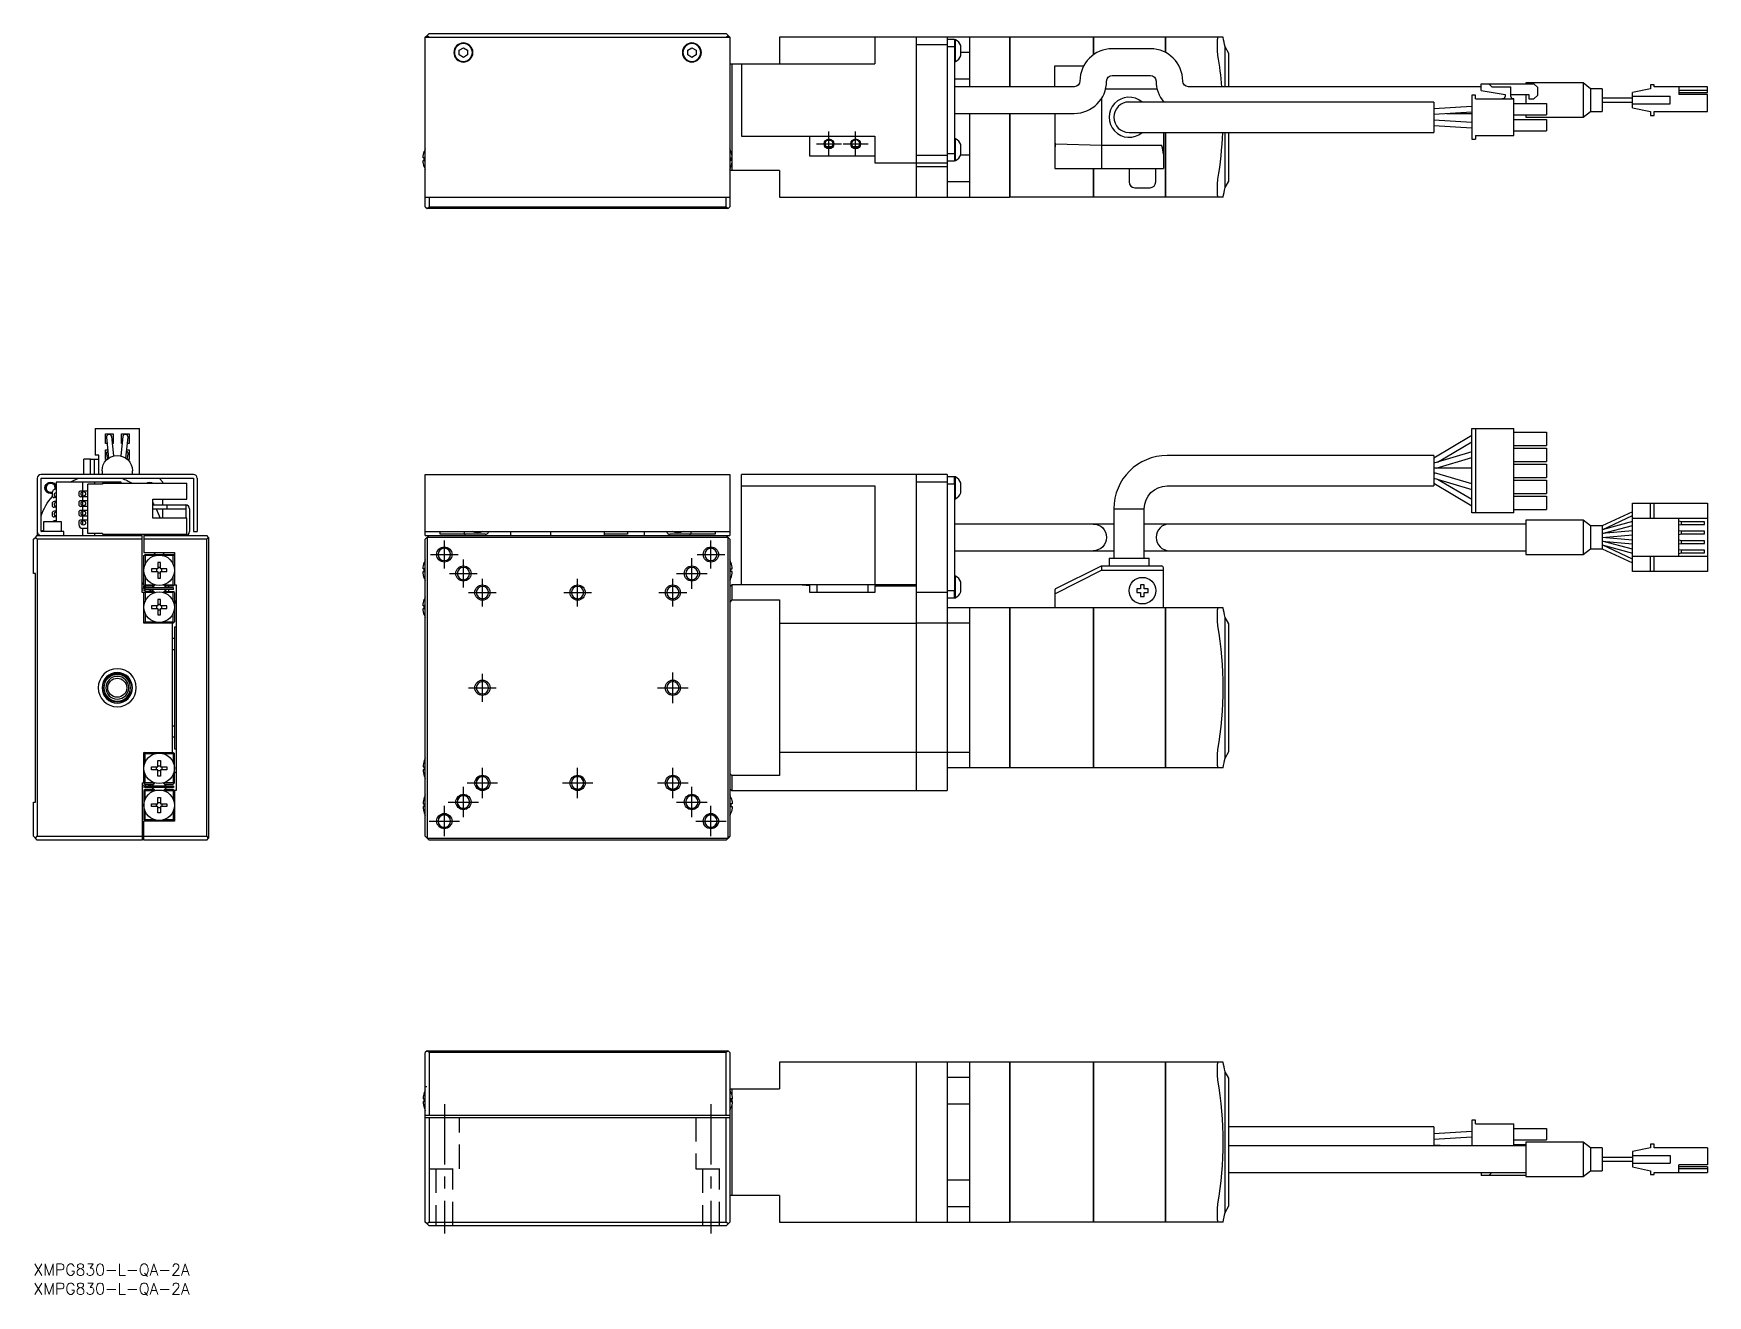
# Model space of a CAD drawing. Extents: x 0 to 924, y -8 to 323.
# Drawn here: x 0 to 439.6, y -8.3 to 323.1 of the extents above; entities that cross this region are included whole.
import ezdxf

# ---------------------------------------------------------------- set-up
doc = ezdxf.new("R2010")
doc.units = 0
doc.header["$LTSCALE"] = 0.5
doc.linetypes.add('CENTER', pattern=[50.8, 31.75, -6.35, 6.35, -6.35])
doc.linetypes.add('DASHED', pattern=[19.05, 12.7, -6.35])
for name, color, linetype in [('MSM_CENTER', 1, 'CENTER'), ('MSM_CONTINUOUS', 7, 'CONTINUOUS'), ('MSM_DASHED', 4, 'DASHED'), ('MSM_NARROW', 5, 'CONTINUOUS'), ('MSM_PART_NUMBER', 7, 'CONTINUOUS')]:
    doc.layers.add(name, color=color, linetype=linetype)
doc.styles.get("Standard").update_dxf_attribs({"font": 'txt.shx', "height": 3, "bigfont": 'bigfont.shx'})

msp = doc.modelspace()

# ---------------------------------------------------------------- linework, layer by layer
at = {"layer": 'MSM_CENTER'}
for p, q in [((208.89, 290.83), (208.89, 297.43)), ((215.89, 290.83), (215.89, 297.43)), ((205.59, 294.13), (212.19, 294.13)), ((212.59, 294.13), (219.19, 294.13)), ((107.89, 182.66), (107.89, 189.96)), ((177.89, 182.66), (177.89, 189.96)), ((104.24, 186.31), (111.54, 186.31)), ((112.89, 177.66), (112.89, 184.96)), ((172.89, 177.31), (172.89, 185.31)), ((174.24, 186.31), (181.54, 186.31)), ((109.24, 181.31), (116.54, 181.31)), ((168.89, 181.31), (176.89, 181.31)), ((114.24, 176.31), (121.54, 176.31)), ((117.89, 172.66), (117.89, 179.96)), ((139.24, 176.31), (146.54, 176.31)), ((142.89, 172.66), (142.89, 179.96)), ((164.24, 176.31), (171.54, 176.31)), ((167.89, 172.66), (167.89, 179.96)), ((117.89, 147.66), (117.89, 154.96)), ((167.89, 147.31), (167.89, 155.31)), ((114.24, 151.31), (121.54, 151.31)), ((163.89, 151.31), (171.89, 151.31)), ((117.89, 122.31), (117.89, 130.31)), ((142.89, 122.31), (142.89, 130.31)), ((167.89, 122.31), (167.89, 130.31)), ((112.89, 117.31), (112.89, 125.31)), ((113.89, 126.31), (121.89, 126.31)), ((138.89, 126.31), (146.89, 126.31)), ((163.89, 126.31), (171.89, 126.31)), ((172.89, 117.31), (172.89, 125.31)), ((107.89, 112.31), (107.89, 120.31)), ((108.89, 121.31), (116.89, 121.31)), ((168.89, 121.31), (176.89, 121.31)), ((177.89, 112.31), (177.89, 120.31)), ((103.89, 116.31), (111.89, 116.31)), ((173.89, 116.31), (181.89, 116.31)), ((107.89, 42), (107.89, 8)), ((177.89, 42), (177.89, 8))]:
    msp.add_line(p, q, dxfattribs=at)
at = {"layer": 'MSM_CONTINUOUS'}
for p, q in [((102.89, 322.13), (103.39, 322.63)), ((102.89, 322.13), (182.89, 322.13)), ((102.89, 277.63), (102.89, 322.13)), ((103.89, 323.13), (103.39, 322.63)), ((103.39, 322.63), (103.89, 322.13)), ((103.89, 323.13), (181.89, 323.13)), ((182.39, 322.63), (181.89, 323.13)), ((181.89, 322.13), (182.39, 322.63)), ((182.39, 322.63), (182.89, 322.13)), ((182.89, 322.13), (182.89, 277.63)), ((195.89, 322.13), (195.89, 315.13)), ((256.29, 322.13), (195.89, 322.13)), ((220.89, 322.13), (220.89, 315.13)), ((231.89, 280.13), (231.89, 322.13)), ((239.89, 322.13), (239.89, 280.13)), ((239.89, 321.63), (241.89, 321.63)), ((241.89, 321.63), (241.89, 289.63)), ((242.14, 321.48), (241.89, 321.48)), ((242.14, 315.78), (242.14, 321.48)), ((245.89, 309.13), (245.89, 322.13)), ((256.29, 322.13), (256.29, 309.13)), ((256.34, 322.08), (256.29, 322.08)), ((256.34, 322.13), (256.34, 309.13)), ((278.29, 322.13), (256.34, 322.13)), ((278.29, 322.13), (278.29, 317.5)), ((278.34, 322.08), (278.29, 322.08)), ((278.34, 322.13), (278.34, 317.54)), ((297.19, 322.13), (278.34, 322.13)), ((297.19, 322.13), (297.19, 318.18)), ((297.24, 322.08), (297.19, 322.08)), ((297.24, 322.13), (297.24, 318.15)), ((312.38, 322.13), (297.24, 322.13)), ((310.9, 318.68), (310.9, 321.65)), ((111.79, 318.76), (112.89, 319.4)), ((111.79, 317.49), (111.79, 318.76)), ((112.89, 316.86), (111.79, 317.49)), ((112.89, 319.4), (113.99, 318.76)), ((113.99, 317.49), (112.89, 316.86)), ((113.99, 318.76), (113.99, 317.49)), ((171.79, 318.76), (172.89, 319.4)), ((171.79, 317.49), (171.79, 318.76)), ((172.89, 316.86), (171.79, 317.49)), ((172.89, 319.4), (173.99, 318.76)), ((173.99, 317.49), (172.89, 316.86)), ((173.99, 318.76), (173.99, 317.49)), ((239.89, 320.13), (231.89, 320.13)), ((241.89, 319.63), (239.89, 319.63)), ((243.54, 317.29), (243.54, 319.96)), ((245.89, 318.1), (243.54, 318.1)), ((293.29, 319.13), (283.29, 319.13)), ((311.02, 317.38), (310.9, 318.68)), ((312.89, 309.13), (312.89, 319.61)), ((313.89, 317.88), (312.89, 319.61)), ((313.89, 309.13), (313.89, 317.88)), ((182.89, 315.13), (220.89, 315.13)), ((183.39, 315.13), (183.39, 291.2)), ((185.89, 315.13), (185.89, 296.13)), ((241.89, 315.78), (242.14, 315.78)), ((268.19, 314.63), (275.76, 314.63)), ((268.19, 309.13), (268.19, 314.63)), ((283.29, 312.13), (293.29, 312.13)), ((245.89, 311.13), (241.89, 311.13)), ((273.29, 309.13), (241.89, 309.13)), ((268.22, 309.13), (268.19, 310.18)), ((295.06, 308.48), (281.51, 308.48)), ((380.19, 309.13), (303.29, 309.13)), ((380.19, 308.13), (380.19, 309.93)), ((380.19, 309.93), (393.99, 309.93)), ((380.19, 308.13), (386.44, 307.13)), ((382.19, 309.93), (382.99, 309.13)), ((382.99, 309.13), (387.94, 309.13)), ((387.94, 306.68), (387.94, 309.13)), ((391.89, 310.13), (391.89, 309.93)), ((406.89, 310.13), (391.89, 310.13)), ((394.99, 308.93), (393.99, 309.93)), ((394.99, 306.93), (394.99, 308.93)), ((406.89, 310.13), (406.89, 301.13)), ((408.89, 308.63), (406.89, 310.13)), ((408.89, 308.63), (408.89, 302.63)), ((411.89, 308.63), (408.89, 308.63)), ((411.89, 308.63), (411.89, 302.63)), ((424.59, 308.63), (419.89, 307.63)), ((424.59, 309.63), (424.59, 308.63)), ((425.59, 309.63), (424.59, 309.63)), ((425.59, 309.13), (425.59, 309.63)), ((439.59, 309.13), (425.59, 309.13)), ((432.09, 309.13), (432.09, 307.13)), ((439.59, 308.13), (432.09, 308.13)), ((439.59, 307.63), (439.59, 309.13)), ((280.49, 306.11), (280.49, 287.63)), ((367.69, 305.13), (287.69, 305.13)), ((296.69, 305.13), (296.69, 305.27)), ((367.69, 305.13), (367.69, 297.13)), ((377.69, 303.93), (367.69, 303.33)), ((378.69, 306.93), (377.69, 306.93)), ((377.69, 306.93), (377.69, 295.33)), ((378.69, 305.93), (378.69, 306.93)), ((378.69, 305.93), (388.69, 305.93)), ((386.44, 307.13), (386.44, 306.68)), ((387.94, 307.13), (392.69, 307.13)), ((388.69, 296.33), (388.69, 305.93)), ((388.69, 304.73), (397.29, 304.73)), ((391.89, 307.13), (391.89, 304.73)), ((392.69, 307.13), (392.69, 305.93)), ((392.69, 305.93), (393.99, 305.93)), ((393.99, 305.93), (394.99, 306.93)), ((397.29, 304.73), (397.29, 301.73)), ((419.89, 306.13), (411.89, 306.13)), ((411.89, 305.13), (419.89, 305.13)), ((419.89, 303.63), (419.89, 307.63)), ((419.89, 306.63), (429.74, 306.63)), ((419.89, 304.63), (429.74, 304.63)), ((419.89, 303.63), (424.59, 302.63)), ((429.74, 304.63), (429.74, 306.63)), ((432.09, 307.63), (439.59, 307.63)), ((439.59, 307.13), (432.09, 307.13)), ((439.59, 302.63), (439.59, 307.13)), ((241.89, 302.13), (273.29, 302.13)), ((245.89, 280.13), (245.89, 302.13)), ((256.29, 302.13), (256.29, 280.13)), ((256.34, 302.13), (256.34, 280.13)), ((268.19, 302.13), (268.19, 287.63)), ((367.69, 301.93), (377.69, 302.53)), ((377.69, 299.73), (367.69, 300.33)), ((367.69, 298.93), (377.69, 298.33)), ((371.04, 302.13), (377.69, 302.13)), ((388.69, 301.73), (397.29, 301.73)), ((388.69, 300.53), (397.29, 300.53)), ((391.89, 301.73), (391.89, 301.13)), ((391.89, 301.13), (406.89, 301.13)), ((397.29, 300.53), (397.29, 297.53)), ((406.89, 301.13), (408.89, 302.63)), ((408.89, 302.63), (411.89, 302.63)), ((424.59, 302.63), (424.59, 301.63)), ((424.59, 301.63), (425.59, 301.63)), ((425.59, 302.63), (439.59, 302.63)), ((425.59, 301.63), (425.59, 302.63)), ((185.89, 296.13), (220.89, 296.13)), ((203.89, 290.93), (203.89, 296.13)), ((208.55, 295.13), (209.23, 295.13)), ((208.89, 295.18), (208.71, 295.13)), ((220.89, 296.13), (220.89, 289.13)), ((242.14, 295.48), (241.89, 295.48)), ((242.14, 289.78), (242.14, 295.48)), ((287.69, 297.13), (367.69, 297.13)), ((296.69, 297.13), (296.69, 287.63)), ((297.19, 297.13), (297.19, 280.13)), ((297.24, 297.13), (297.24, 280.13)), ((312.89, 282.64), (312.89, 297.13)), ((313.89, 284.38), (313.89, 297.13)), ((377.69, 295.33), (378.69, 295.33)), ((378.69, 296.33), (388.69, 296.33)), ((378.69, 296.33), (378.69, 295.33)), ((388.69, 297.53), (397.29, 297.53)), ((102.62, 290.49), (102.31, 290.49)), ((102.62, 292.16), (102.62, 292.17)), ((102.62, 289.77), (102.62, 290.49)), ((183.15, 292.16), (183.16, 292.17)), ((183.15, 289.77), (183.15, 290.49)), ((183.15, 290.49), (183.47, 290.49)), ((183.39, 290.49), (183.39, 289.77)), ((220.89, 290.93), (203.89, 290.93)), ((209.62, 293.37), (208.15, 293.37)), ((216.62, 293.37), (215.15, 293.37)), ((231.89, 291.13), (239.89, 291.13)), ((239.89, 291.63), (241.89, 291.63)), ((245.89, 291.13), (243.46, 291.13)), ((243.54, 291.29), (243.54, 293.96)), ((268.47, 294.15), (280.49, 293.78)), ((280.49, 293.78), (296.19, 293.78)), ((102.31, 289.77), (102.62, 289.77)), ((102.62, 288.09), (102.62, 288.09)), ((195.89, 287.13), (182.89, 287.13)), ((183.47, 289.77), (183.15, 289.77)), ((183.16, 288.09), (183.15, 288.09)), ((183.39, 289.05), (183.39, 287.13)), ((195.89, 287.13), (195.89, 280.13)), ((220.89, 289.13), (239.89, 289.13)), ((239.89, 288.13), (231.89, 288.13)), ((241.89, 289.63), (239.89, 289.63)), ((241.89, 289.78), (242.14, 289.78)), ((268.19, 287.63), (296.69, 287.63)), ((278.29, 287.63), (278.29, 280.13)), ((278.34, 287.63), (278.34, 280.13)), ((287.69, 287.63), (287.69, 284.13)), ((294.69, 284.13), (294.69, 287.63)), ((245.89, 284.16), (239.89, 284.16)), ((289.19, 282.63), (293.19, 282.63)), ((310.9, 283.58), (311.02, 284.88)), ((310.9, 280.61), (310.9, 283.58)), ((312.89, 282.65), (313.89, 284.38)), ((102.89, 280.13), (182.89, 280.13)), ((102.89, 277.63), (103.39, 277.13)), ((103.39, 277.13), (103.89, 277.63)), ((182.39, 277.13), (103.39, 277.13)), ((103.89, 280.13), (103.89, 277.63)), ((103.89, 277.63), (181.89, 277.63)), ((181.89, 277.63), (181.89, 280.13)), ((181.89, 277.63), (182.39, 277.13)), ((182.39, 277.13), (182.89, 277.63)), ((195.89, 280.13), (256.29, 280.13)), ((256.34, 280.18), (256.29, 280.18)), ((278.29, 280.13), (256.34, 280.13)), ((278.34, 280.18), (278.29, 280.18)), ((297.19, 280.13), (278.34, 280.13)), ((297.24, 280.18), (297.19, 280.18)), ((312.38, 280.13), (297.24, 280.13)), ((16.2, 219.41), (16.2, 212.41)), ((16.2, 219.41), (27.8, 219.41)), ((18.9, 217.96), (20.9, 217.96)), ((18.9, 215.46), (18.9, 217.96)), ((19.32, 215.46), (18.9, 215.46)), ((19.15, 217.15), (19.72, 211.6)), ((21.06, 212.2), (20.54, 217.29)), ((20.9, 215.46), (20.73, 215.46)), ((20.9, 217.96), (20.9, 215.46)), ((23.46, 217.29), (22.94, 212.2)), ((23.1, 217.96), (25.1, 217.96)), ((23.1, 215.46), (23.1, 217.96)), ((23.27, 215.46), (23.1, 215.46)), ((24.28, 211.6), (24.85, 217.15)), ((25.1, 215.46), (24.68, 215.46)), ((25.1, 217.96), (25.1, 215.46)), ((27.8, 207.31), (27.8, 219.41)), ((377.69, 217.53), (367.69, 211.63)), ((368.68, 210.59), (377.69, 215.9)), ((377.69, 219.41), (388.69, 219.41)), ((377.69, 197.21), (377.69, 219.41)), ((378.69, 219.41), (378.69, 197.21)), ((388.69, 197.21), (388.69, 219.41)), ((388.69, 218.46), (397.29, 218.46)), ((397.29, 218.46), (397.29, 214.96)), ((13.2, 207.31), (13.2, 211.31)), ((15, 211.31), (13.2, 211.31)), ((15, 207.31), (15, 211.31)), ((15, 211.31), (17.2, 211.31)), ((16, 207.31), (16, 211.31)), ((17.2, 212.41), (16.2, 212.41)), ((17.2, 207.31), (17.2, 212.41)), ((18.9, 213.76), (19.5, 213.76)), ((18.9, 211.26), (18.9, 213.76)), ((19.3, 211.26), (18.9, 211.26)), ((19.16, 212.66), (19.42, 211.37)), ((24.5, 213.76), (25.1, 213.76)), ((24.58, 211.37), (24.84, 212.66)), ((25.1, 211.26), (24.7, 211.26)), ((25.1, 213.76), (25.1, 211.26)), ((367.69, 212.31), (297.69, 212.31)), ((377.69, 213.24), (367.69, 210.29)), ((367.69, 212.31), (367.69, 204.31)), ((368.3, 209.01), (377.69, 211.78)), ((388.69, 214.96), (397.29, 214.96)), ((388.69, 214.26), (397.29, 214.26)), ((397.29, 214.26), (397.29, 210.76)), ((42, 207.31), (2, 207.31)), ((18, 208.31), (18, 207.31)), ((26, 207.31), (26, 208.31)), ((102.89, 207.31), (182.89, 207.31)), ((102.89, 191.31), (102.89, 207.31)), ((182.89, 207.31), (182.89, 191.31)), ((185.89, 178.31), (185.89, 207.31)), ((239.89, 207.31), (185.89, 207.31)), ((231.89, 124.31), (231.89, 207.31)), ((239.89, 207.31), (239.89, 124.31)), ((239.89, 206.81), (241.89, 206.81)), ((241.89, 206.81), (241.89, 174.81)), ((241.89, 204.81), (241.89, 206.66)), ((242.14, 206.66), (241.89, 206.66)), ((242.14, 200.96), (242.14, 206.66)), ((377.69, 209.01), (367.69, 209.01)), ((367.69, 207.61), (367.82, 207.61)), ((377.69, 204.84), (367.88, 207.74)), ((388.69, 210.76), (397.29, 210.76)), ((388.69, 210.06), (397.29, 210.06)), ((397.29, 210.06), (397.29, 206.56)), ((1, 206.31), (1, 191.31)), ((2, 206.31), (42, 206.31)), ((2, 192.31), (2, 206.31)), ((4.9, 202.46), (4.9, 201.76)), ((6, 205.31), (6, 194.91)), ((23, 205.31), (6, 205.31)), ((11.9, 202.48), (11.9, 201.98)), ((14.3, 202.98), (12.4, 202.98)), ((13, 202.98), (13, 205.31)), ((13, 201.74), (13, 202.73)), ((14.3, 191.81), (14.3, 204.81)), ((18.1, 204.81), (14.3, 204.81)), ((16, 205.31), (16, 204.81)), ((18.1, 205.01), (40.3, 205.01)), ((18.1, 205.01), (18.1, 204.81)), ((23, 205.01), (23, 205.31)), ((34, 205.31), (33, 206.31)), ((34, 205.01), (34, 205.31)), ((40.3, 200.81), (40.3, 205.01)), ((42, 206.31), (42, 192.31)), ((43, 206.31), (43, 192.31)), ((185.89, 204.31), (220.89, 204.31)), ((220.89, 204.31), (220.89, 178.31)), ((239.89, 205.31), (231.89, 205.31)), ((241.89, 204.81), (239.89, 204.81)), ((243.54, 202.48), (243.54, 205.15)), ((297.69, 204.31), (367.69, 204.31)), ((367.69, 206.33), (377.69, 203.38)), ((367.69, 205), (377.69, 199.1)), ((377.69, 200.73), (368.68, 206.04)), ((388.69, 206.56), (397.29, 206.56)), ((388.69, 205.86), (397.29, 205.86)), ((388.69, 202.36), (397.29, 202.36)), ((397.29, 205.86), (397.29, 202.36)), ((4.9, 199.72), (4.9, 199.22)), ((6, 201.26), (5.4, 201.26)), ((6, 200.22), (5.4, 200.22)), ((6, 198.72), (5.4, 198.72)), ((11.9, 199.94), (11.9, 199.44)), ((14.3, 201.48), (12.4, 201.48)), ((14.3, 200.44), (12.4, 200.44)), ((14.3, 198.94), (12.4, 198.94)), ((14.3, 197.9), (12.4, 197.9)), ((13, 200.44), (13, 201.48)), ((13, 199.2), (13, 200.19)), ((13, 197.9), (13, 198.94)), ((31.3, 200.81), (40.3, 200.81)), ((31.3, 195.81), (31.3, 200.81)), ((31.3, 199.31), (40, 199.31)), ((31.3, 198.31), (40, 198.31)), ((34, 199.31), (34, 200.81)), ((34, 195.81), (34, 198.31)), ((35, 199.31), (35, 198.31)), ((40, 199.31), (40, 195.81)), ((41, 198.31), (41, 192.31)), ((241.89, 200.96), (242.14, 200.96)), ((283.69, 198.31), (291.69, 198.31)), ((283.69, 198.31), (283.69, 185.31)), ((291.69, 185.31), (291.69, 198.31)), ((388.69, 201.66), (397.29, 201.66)), ((388.69, 198.16), (397.29, 198.16)), ((397.29, 201.66), (397.29, 198.16)), ((419.89, 199.76), (439.59, 199.76)), ((419.89, 181.86), (419.89, 199.76)), ((424.59, 195.81), (424.59, 199.76)), ((425.59, 195.81), (425.59, 199.76)), ((439.59, 199.76), (439.59, 181.86)), ((7.35, 194.91), (2.65, 194.91)), ((2.65, 194.91), (2.65, 192.31)), ((4.9, 197.18), (4.9, 196.68)), ((6, 197.68), (5.4, 197.68)), ((6, 196.18), (5.4, 196.18)), ((6, 195.14), (5.4, 195.14)), ((7.35, 192.31), (7.35, 194.91)), ((11.9, 197.4), (11.9, 196.9)), ((11.9, 194.86), (11.9, 194.16)), ((14.3, 196.4), (12.4, 196.4)), ((14.3, 195.36), (12.4, 195.36)), ((13, 196.66), (13, 197.65)), ((13, 195.36), (13, 196.4)), ((13, 194.12), (13, 195.11)), ((40.3, 195.81), (31.3, 195.81)), ((40.3, 191.61), (40.3, 195.81)), ((283.69, 194.31), (241.89, 194.31)), ((391.89, 194.31), (291.69, 194.31)), ((388.69, 197.21), (377.69, 197.21)), ((391.89, 195.31), (391.89, 186.31)), ((406.89, 195.31), (391.89, 195.31)), ((406.89, 195.31), (406.89, 186.31)), ((408.89, 193.81), (406.89, 195.31)), ((408.89, 193.81), (408.89, 187.81)), ((411.89, 193.81), (408.89, 193.81)), ((419.89, 197.55), (411.89, 193.81)), ((411.89, 192.81), (419.89, 196.55)), ((419.89, 194.96), (411.89, 192.81)), ((411.89, 191.81), (419.89, 193.96)), ((411.89, 193.81), (411.89, 187.81)), ((419.89, 195.81), (439.59, 195.81)), ((432.09, 185.81), (432.09, 195.81)), ((432.78, 194.92), (432.09, 195.05)), ((432.09, 194.1), (432.78, 194.22)), ((432.78, 194.22), (432.78, 194.92)), ((438.78, 194.92), (432.78, 194.92)), ((432.78, 194.22), (438.78, 194.22)), ((438.78, 194.22), (438.78, 194.92)), ((0, 190.31), (0.5, 190.81)), ((0, 181.31), (0, 190.31)), ((0.5, 190.81), (1, 191.31)), ((1, 190.31), (0.5, 190.81)), ((1, 191.31), (28.5, 191.31)), ((1, 190.31), (1, 112.31)), ((28.5, 190.31), (1, 190.31)), ((8, 192.31), (2, 192.31)), ((8, 191.31), (8, 192.31)), ((14.3, 193.16), (12.9, 193.16)), ((13, 191.31), (13, 193.16)), ((18.1, 191.81), (14.3, 191.81)), ((16, 191.81), (16, 191.31)), ((18.1, 191.81), (18.1, 191.61)), ((18.1, 191.61), (40.3, 191.61)), ((23, 191.31), (23, 191.61)), ((27, 191.31), (27, 191.61)), ((28.5, 176.31), (28.5, 191.31)), ((29, 191.31), (45.5, 191.31)), ((29, 191.31), (29, 186.81)), ((45.5, 190.31), (29, 190.31)), ((30.87, 191.31), (31.39, 191.61)), ((31.61, 191.61), (32.13, 191.31)), ((34, 191.31), (34, 191.61)), ((35, 191.31), (35, 191.61)), ((42, 192.31), (43, 192.31)), ((46, 190.81), (45.5, 191.31)), ((45.5, 190.31), (46, 190.81)), ((45.5, 112.31), (45.5, 190.31)), ((46, 190.81), (46, 111.81)), ((102.89, 192.31), (182.89, 192.31)), ((102.89, 191.31), (182.89, 191.31)), ((102.89, 190.31), (103.89, 191.31)), ((102.89, 112.31), (102.89, 190.31)), ((103.39, 190.81), (103.39, 111.81)), ((182.39, 190.81), (103.39, 190.81)), ((106.79, 191.61), (106.79, 192.31)), ((118.59, 191.61), (106.79, 191.61)), ((113.09, 192.31), (113.09, 191.61)), ((113.39, 191.31), (113.39, 191.61)), ((125.39, 191.31), (125.39, 192.31)), ((135.89, 191.31), (135.89, 192.31)), ((149.89, 192.31), (149.89, 191.31)), ((155.99, 191.61), (149.89, 191.61)), ((155.99, 192.31), (155.99, 191.61)), ((160.39, 192.31), (160.39, 191.31)), ((178.99, 191.61), (167.19, 191.61)), ((172.39, 191.61), (172.39, 191.31)), ((172.69, 191.61), (172.69, 192.31)), ((178.99, 192.31), (178.99, 191.61)), ((181.89, 191.31), (182.89, 190.31)), ((182.39, 111.81), (182.39, 190.81)), ((182.89, 190.31), (182.89, 112.31)), ((419.89, 192.51), (411.89, 191.81)), ((411.89, 190.81), (419.89, 191.51)), ((419.89, 190.11), (411.89, 190.81)), ((419.89, 187.67), (411.89, 189.81)), ((411.89, 189.81), (419.89, 189.11)), ((432.78, 192.42), (432.09, 192.55)), ((432.09, 191.6), (432.78, 191.72)), ((432.78, 189.92), (432.09, 190.05)), ((432.09, 189.1), (432.78, 189.22)), ((432.78, 191.72), (432.78, 192.42)), ((438.78, 192.42), (432.78, 192.42)), ((432.78, 191.72), (438.78, 191.72)), ((432.78, 189.22), (432.78, 189.92)), ((438.78, 189.92), (432.78, 189.92)), ((432.78, 189.22), (438.78, 189.22)), ((438.78, 191.72), (438.78, 192.42)), ((438.78, 189.22), (438.78, 189.92)), ((29, 186.81), (37, 186.81)), ((29, 186.01), (29.15, 186.16)), ((29, 178.31), (29, 186.01)), ((29.3, 186.31), (29.15, 186.16)), ((29.15, 186.16), (29.3, 186.01)), ((29.3, 186.31), (36.7, 186.31)), ((29.3, 186.01), (29.3, 183.68)), ((31.91, 186.01), (29.3, 186.01)), ((31.5, 186.81), (32, 186.31)), ((34, 186.31), (34.5, 186.81)), ((36.7, 186.01), (34.09, 186.01)), ((37, 186.01), (36.7, 186.31)), ((36.7, 186.01), (36.85, 186.16)), ((36.7, 183.68), (36.7, 186.01)), ((37, 186.81), (37, 178.31)), ((241.89, 187.31), (283.69, 187.31)), ((282.44, 185.31), (292.94, 185.31)), ((282.44, 185.31), (282.44, 183.31)), ((291.69, 187.31), (391.89, 187.31)), ((292.94, 183.31), (292.94, 185.31)), ((391.89, 186.31), (406.89, 186.31)), ((406.89, 186.31), (408.89, 187.81)), ((408.89, 187.81), (411.89, 187.81)), ((419.89, 185.08), (411.89, 188.81)), ((411.89, 188.81), (419.89, 186.67)), ((411.89, 187.81), (419.89, 184.08)), ((439.59, 185.81), (419.89, 185.81)), ((424.59, 181.86), (424.59, 185.81)), ((425.59, 181.86), (425.59, 185.81)), ((432.78, 187.42), (432.09, 187.55)), ((432.09, 186.6), (432.78, 186.72)), ((432.78, 186.72), (432.78, 187.42)), ((438.78, 187.42), (432.78, 187.42)), ((432.78, 186.72), (438.78, 186.72)), ((438.78, 186.72), (438.78, 187.42)), ((0.5, 181.31), (0, 181.31)), ((0.5, 121.31), (0.5, 181.31)), ((29.3, 180.64), (29.3, 178.31)), ((32.64, 182.52), (30.96, 182.52)), ((30.96, 182.52), (30.96, 181.8)), ((30.96, 181.8), (32.64, 181.8)), ((32.31, 182.52), (32.31, 181.8)), ((33.36, 184.2), (32.64, 184.2)), ((32.64, 184.2), (32.64, 182.52)), ((33.36, 182.85), (32.64, 182.85)), ((32.64, 181.8), (32.64, 180.13)), ((32.64, 181.48), (33.36, 181.48)), ((33.36, 182.52), (33.36, 184.2)), ((35.04, 182.52), (33.36, 182.52)), ((33.36, 180.13), (33.36, 181.8)), ((33.36, 181.8), (35.04, 181.8)), ((33.69, 181.8), (33.69, 182.52)), ((35.04, 181.8), (35.04, 182.52)), ((36.7, 178.31), (36.7, 180.64)), ((102.62, 182.52), (102.31, 182.52)), ((102.31, 181.8), (102.62, 181.8)), ((102.62, 184.2), (102.62, 184.2)), ((102.62, 181.8), (102.62, 182.52)), ((183.15, 184.2), (183.16, 184.2)), ((183.15, 182.52), (183.47, 182.52)), ((183.15, 181.8), (183.15, 182.52)), ((183.47, 181.8), (183.15, 181.8)), ((242.14, 180.66), (241.89, 180.66)), ((242.14, 174.96), (242.14, 180.66)), ((268.19, 176.01), (280.49, 182.23)), ((268.47, 177.4), (280.49, 183.31)), ((280.49, 183.31), (280.49, 182.23)), ((280.49, 183.31), (296.19, 183.31)), ((280.49, 182.23), (296.69, 182.23)), ((296.69, 172.31), (296.69, 182.81)), ((439.59, 181.86), (419.89, 181.86)), ((29, 176.31), (28.5, 176.31)), ((29.3, 178.01), (29, 178.31)), ((29, 176.31), (29.3, 176.61)), ((29, 168.31), (29, 176.31)), ((29.3, 178.31), (29.15, 178.16)), ((29.15, 176.46), (29.3, 176.31)), ((36.8, 177.51), (29.2, 177.51)), ((29.2, 177.51), (29.2, 177.11)), ((36.8, 177.11), (29.2, 177.11)), ((29.3, 178.31), (31.79, 178.31)), ((31.49, 178.01), (29.3, 178.01)), ((29.3, 176.61), (31.49, 176.61)), ((29.3, 176.31), (29.3, 173.98)), ((31.79, 176.31), (29.3, 176.31)), ((31.89, 178.32), (31.08, 177.51)), ((31.08, 177.11), (31.89, 176.31)), ((31.15, 177.51), (31.94, 178.31)), ((31.49, 178.01), (31.82, 178.34)), ((31.79, 176.31), (31.49, 176.61)), ((31.82, 176.29), (31.79, 176.31)), ((32.64, 180.13), (33.36, 180.13)), ((34.85, 177.11), (34.06, 176.32)), ((34.92, 177.51), (34.11, 178.32)), ((34.11, 176.31), (34.92, 177.11)), ((34.18, 178.34), (34.51, 178.01)), ((34.51, 176.61), (34.18, 176.29)), ((34.21, 178.31), (36.7, 178.31)), ((36.7, 176.31), (34.21, 176.31)), ((36.7, 178.01), (34.51, 178.01)), ((34.51, 176.61), (36.7, 176.61)), ((35.5, 177.49), (35.5, 178)), ((35.5, 176.6), (35.5, 177.1)), ((36.85, 178.16), (36.7, 178.31)), ((36.7, 178.01), (37, 178.31)), ((37, 176.31), (36.7, 176.61)), ((36.7, 176.31), (36.85, 176.46)), ((36.7, 173.98), (36.7, 176.31)), ((36.8, 177.11), (36.8, 177.51)), ((37, 178.31), (37.5, 178.31)), ((37, 176.31), (37, 168.61)), ((37.5, 178.31), (37.5, 124.31)), ((102.62, 180.12), (102.62, 180.13)), ((183.39, 178.31), (182.89, 177.81)), ((183.16, 180.12), (183.15, 180.13)), ((183.39, 178.31), (183.39, 174.4)), ((231.89, 178.31), (183.39, 178.31)), ((201.89, 178.31), (203.89, 178.13)), ((203.89, 176.31), (203.89, 178.13)), ((220.89, 176.31), (203.89, 176.31)), ((205.69, 178.31), (205.69, 176.31)), ((219.09, 178.31), (219.09, 176.31)), ((220.89, 178.09), (220.89, 176.31)), ((220.89, 178.09), (231.89, 178.09)), ((239.89, 176.31), (231.89, 176.31)), ((239.89, 176.81), (241.89, 176.81)), ((241.89, 174.96), (241.89, 176.81)), ((243.54, 176.48), (243.54, 179.15)), ((268.19, 176.96), (268.19, 172.31)), ((289.69, 177.31), (289.69, 176.31)), ((290.69, 177.31), (289.69, 177.31)), ((289.69, 176.31), (290.69, 176.31)), ((291.69, 178.31), (290.69, 178.31)), ((290.69, 178.31), (290.69, 177.31)), ((290.69, 176.31), (290.69, 175.31)), ((291.69, 177.31), (291.69, 178.31)), ((292.69, 177.31), (291.69, 177.31)), ((291.69, 176.31), (292.69, 176.31)), ((291.69, 175.31), (291.69, 176.31)), ((292.69, 176.31), (292.69, 177.31)), ((30.96, 172.82), (30.96, 172.1)), ((32.64, 172.82), (30.96, 172.82)), ((30.96, 172.1), (32.64, 172.1)), ((32.31, 172.82), (32.31, 172.1)), ((33.36, 174.5), (32.64, 174.5)), ((32.64, 174.5), (32.64, 172.82)), ((33.36, 173.15), (32.64, 173.15)), ((32.64, 172.1), (32.64, 170.43)), ((32.64, 171.78), (33.36, 171.78)), ((33.36, 172.82), (33.36, 174.5)), ((35.04, 172.82), (33.36, 172.82)), ((33.36, 172.1), (35.04, 172.1)), ((33.36, 170.43), (33.36, 172.1)), ((33.69, 172.1), (33.69, 172.82)), ((35.04, 172.1), (35.04, 172.82)), ((37.5, 173.81), (37, 174.31)), ((102.62, 172.82), (102.31, 172.82)), ((102.31, 172.1), (102.62, 172.1)), ((102.62, 174.5), (102.62, 174.5)), ((102.62, 172.1), (102.62, 172.82)), ((183.39, 174.4), (182.89, 173.81)), ((183.39, 174.4), (195.89, 174.4)), ((195.89, 174.4), (195.89, 128.23)), ((241.89, 174.81), (239.89, 174.81)), ((256.29, 172.31), (239.89, 172.31)), ((241.89, 174.96), (242.14, 174.96)), ((245.89, 130.31), (245.89, 172.31)), ((256.29, 172.31), (256.29, 130.31)), ((256.34, 172.26), (256.29, 172.26)), ((256.34, 172.31), (256.34, 130.31)), ((297.19, 172.31), (256.34, 172.31)), ((278.29, 172.31), (278.29, 130.31)), ((278.34, 172.26), (278.29, 172.26)), ((278.34, 172.31), (278.34, 130.31)), ((290.69, 175.31), (291.69, 175.31)), ((297.19, 172.31), (297.19, 130.31)), ((297.24, 172.26), (297.19, 172.26)), ((297.24, 172.31), (297.24, 130.31)), ((312.38, 172.31), (297.24, 172.31)), ((310.9, 168.86), (310.9, 171.83)), ((29.3, 168.31), (29, 168.61)), ((36.7, 168.31), (29, 168.31)), ((29.3, 168.61), (29.15, 168.46)), ((29.3, 170.94), (29.3, 168.61)), ((29.3, 168.61), (31.91, 168.61)), ((32.64, 170.43), (33.36, 170.43)), ((34.09, 168.61), (36.7, 168.61)), ((36.5, 134.31), (36.5, 168.31)), ((36.7, 168.61), (36.7, 170.94)), ((36.85, 168.46), (36.7, 168.61)), ((36.7, 168.31), (37, 168.61)), ((37, 167.31), (37, 135.31)), ((37, 167.31), (37.5, 167.31)), ((102.62, 170.42), (102.62, 170.43)), ((195.89, 168.29), (231.89, 168.29)), ((239.89, 168.31), (231.89, 168.31)), ((245.89, 168.29), (239.89, 168.29)), ((311.02, 167.56), (310.9, 168.86)), ((312.89, 132.83), (312.89, 169.8)), ((313.89, 168.06), (312.89, 169.8)), ((313.89, 134.56), (313.89, 168.06)), ((36.5, 164.31), (37, 164.31)), ((37, 161.31), (36.5, 161.31)), ((36.5, 141.31), (37, 141.31)), ((37, 138.31), (36.5, 138.31)), ((29.3, 134.31), (29, 134.01)), ((29, 134.31), (36.7, 134.31)), ((29, 126.31), (29, 134.31)), ((29.3, 134.01), (29.15, 134.16)), ((29.3, 131.68), (29.3, 134.01)), ((29.3, 134.01), (31.91, 134.01)), ((32.64, 132.2), (33.36, 132.2)), ((32.64, 130.52), (32.64, 132.2)), ((33.36, 132.2), (33.36, 130.52)), ((34.09, 134.01), (36.7, 134.01)), ((36.7, 134.31), (37, 134.01)), ((36.85, 134.16), (36.7, 134.01)), ((36.7, 134.01), (36.7, 131.68)), ((37, 135.31), (37.5, 135.31)), ((37, 126.31), (37, 134.01)), ((102.62, 132.2), (102.62, 132.2)), ((245.89, 134.34), (195.89, 134.34)), ((310.9, 133.77), (311.02, 135.07)), ((310.9, 130.79), (310.9, 133.77)), ((312.89, 132.83), (313.89, 134.56)), ((29.3, 126.31), (29.3, 128.64)), ((30.96, 130.52), (32.64, 130.52)), ((30.96, 129.8), (30.96, 130.52)), ((32.64, 129.8), (30.96, 129.8)), ((32.31, 129.8), (32.31, 130.52)), ((32.64, 130.85), (33.36, 130.85)), ((32.64, 128.13), (32.64, 129.8)), ((33.36, 129.48), (32.64, 129.48)), ((33.36, 128.13), (32.64, 128.13)), ((33.36, 130.52), (35.04, 130.52)), ((33.36, 129.8), (33.36, 128.13)), ((35.04, 129.8), (33.36, 129.8)), ((33.69, 130.52), (33.69, 129.8)), ((35.04, 130.52), (35.04, 129.8)), ((36.7, 128.64), (36.7, 126.31)), ((102.31, 130.52), (102.62, 130.52)), ((102.62, 129.8), (102.31, 129.8)), ((102.62, 130.52), (102.62, 129.8)), ((102.62, 128.13), (102.62, 128.12)), ((182.89, 128.81), (183.39, 128.23)), ((183.39, 128.23), (183.39, 124.31)), ((195.89, 128.23), (183.39, 128.23)), ((256.29, 130.31), (239.89, 130.31)), ((256.34, 130.36), (256.29, 130.36)), ((278.29, 130.31), (256.34, 130.31)), ((278.34, 130.36), (278.29, 130.36)), ((297.19, 130.31), (278.34, 130.31)), ((297.24, 130.36), (297.19, 130.36)), ((312.38, 130.31), (297.24, 130.31)), ((28.5, 126.31), (29, 126.31)), ((28.5, 126.31), (28.5, 111.31)), ((29, 126.31), (29.3, 126.01)), ((29.3, 124.61), (29, 124.31)), ((29, 124.31), (29, 116.61)), ((29.15, 126.16), (29.3, 126.31)), ((29.3, 124.31), (29.15, 124.46)), ((29.2, 125.11), (29.2, 125.51)), ((36.8, 125.51), (29.2, 125.51)), ((36.8, 125.11), (29.2, 125.11)), ((31.79, 126.31), (29.3, 126.31)), ((29.3, 126.01), (31.49, 126.01)), ((31.49, 124.61), (29.3, 124.61)), ((29.3, 121.98), (29.3, 124.31)), ((29.3, 124.31), (31.79, 124.31)), ((31.89, 126.32), (31.08, 125.51)), ((31.08, 125.11), (31.89, 124.31)), ((31.15, 125.11), (31.94, 124.32)), ((31.79, 126.31), (31.49, 126.01)), ((31.49, 124.61), (31.79, 124.31)), ((31.82, 126.34), (31.79, 126.31)), ((31.79, 124.31), (31.82, 124.29)), ((34.85, 125.51), (34.06, 126.31)), ((34.92, 125.51), (34.11, 126.32)), ((34.11, 124.31), (34.92, 125.11)), ((34.51, 126.01), (34.18, 126.34)), ((34.18, 124.29), (34.21, 124.31)), ((36.7, 126.31), (34.21, 126.31)), ((34.21, 124.31), (34.51, 124.61)), ((34.21, 124.31), (36.7, 124.31)), ((34.51, 126.01), (36.7, 126.01)), ((36.7, 124.61), (34.51, 124.61)), ((36.7, 126.31), (36.85, 126.16)), ((37, 126.31), (36.7, 126.01)), ((36.7, 124.61), (36.85, 124.46)), ((36.85, 124.46), (36.7, 124.31)), ((36.7, 124.31), (36.7, 121.98)), ((36.8, 125.51), (36.8, 125.11)), ((37, 124.31), (36.85, 124.46)), ((37, 124.31), (37, 116.31)), ((37.5, 124.31), (37, 124.31)), ((182.89, 124.81), (183.39, 124.31)), ((183.39, 124.31), (239.89, 124.31)), ((0, 112.31), (0, 121.31)), ((0, 121.31), (0.5, 121.31)), ((29.3, 116.61), (29.3, 118.94)), ((30.96, 120.82), (32.64, 120.82)), ((30.96, 120.1), (30.96, 120.82)), ((32.64, 120.1), (30.96, 120.1)), ((32.31, 120.1), (32.31, 120.82)), ((32.64, 122.5), (33.36, 122.5)), ((32.64, 120.82), (32.64, 122.5)), ((32.64, 121.15), (33.36, 121.15)), ((32.64, 118.43), (32.64, 120.1)), ((33.36, 119.78), (32.64, 119.78)), ((33.36, 122.5), (33.36, 120.82)), ((33.36, 120.82), (35.04, 120.82)), ((33.36, 120.1), (33.36, 118.43)), ((35.04, 120.1), (33.36, 120.1)), ((33.69, 120.82), (33.69, 120.1)), ((35.04, 120.82), (35.04, 120.1)), ((36.7, 118.94), (36.7, 116.61)), ((102.31, 120.82), (102.62, 120.82)), ((102.62, 120.1), (102.31, 120.1)), ((102.62, 122.5), (102.62, 122.5)), ((102.62, 120.82), (102.62, 120.1)), ((183.16, 122.5), (183.15, 122.5)), ((183.47, 120.82), (183.15, 120.82)), ((183.15, 120.82), (183.15, 120.1)), ((183.15, 120.1), (183.47, 120.1)), ((29, 116.61), (29.3, 116.31)), ((37, 116.31), (29, 116.31)), ((29, 111.31), (29, 116.31)), ((29.15, 116.46), (29.3, 116.61)), ((31.91, 116.61), (29.3, 116.61)), ((33.36, 118.43), (32.64, 118.43)), ((36.7, 116.61), (34.09, 116.61)), ((36.7, 116.61), (36.85, 116.46)), ((37, 116.61), (36.7, 116.31)), ((102.62, 118.43), (102.62, 118.42)), ((183.15, 118.43), (183.16, 118.42)), ((0.5, 111.81), (0, 112.31)), ((0.5, 111.81), (1, 112.31)), ((1, 111.31), (0.5, 111.81)), ((1, 112.31), (28.5, 112.31)), ((28.5, 111.31), (1, 111.31)), ((29, 112.31), (45.5, 112.31)), ((45.5, 111.31), (29, 111.31)), ((46, 111.81), (45.5, 112.31)), ((45.5, 111.31), (46, 111.81)), ((103.39, 111.81), (102.89, 112.31)), ((103.39, 111.81), (182.39, 111.81)), ((103.89, 111.31), (103.39, 111.81)), ((181.89, 111.31), (103.89, 111.31)), ((182.39, 111.81), (181.89, 111.31)), ((182.89, 112.31), (182.39, 111.81)), ((103.39, 56), (102.89, 55.5)), ((102.89, 11), (102.89, 55.5)), ((103.89, 55.5), (103.39, 56)), ((103.39, 56), (182.39, 56)), ((103.89, 55.5), (103.89, 39)), ((181.89, 55.5), (103.89, 55.5)), ((182.39, 56), (181.89, 55.5)), ((181.89, 39), (181.89, 55.5)), ((182.89, 55.5), (182.39, 56)), ((182.89, 55.5), (182.89, 11)), ((195.89, 53), (195.89, 46)), ((256.29, 53), (195.89, 53)), ((231.89, 11), (231.89, 53)), ((239.89, 53), (239.89, 11)), ((245.89, 11), (245.89, 53)), ((256.29, 53), (256.29, 11)), ((256.34, 52.95), (256.29, 52.95)), ((256.34, 53), (256.34, 11)), ((278.29, 53), (256.34, 53)), ((278.29, 53), (278.29, 11)), ((278.34, 52.95), (278.29, 52.95)), ((278.34, 53), (278.34, 11)), ((297.19, 53), (278.34, 53)), ((297.19, 53), (297.19, 11)), ((297.24, 52.95), (297.19, 52.95)), ((297.24, 53), (297.24, 11)), ((312.38, 53), (297.24, 53)), ((245.89, 48.97), (239.89, 48.97)), ((310.9, 49.55), (310.9, 52.52)), ((311.02, 48.25), (310.9, 49.55)), ((312.89, 13.52), (312.89, 50.48)), ((313.89, 48.75), (312.89, 50.48)), ((313.89, 15.25), (313.89, 48.75)), ((102.62, 45.04), (102.62, 45.04)), ((182.89, 46), (195.89, 46)), ((183.16, 45.04), (183.15, 45.04)), ((183.39, 46), (183.39, 44.08)), ((102.31, 43.36), (102.62, 43.36)), ((102.62, 42.64), (102.31, 42.64)), ((102.62, 43.36), (102.62, 42.64)), ((102.62, 40.96), (102.62, 40.96)), ((183.47, 43.36), (183.15, 43.36)), ((183.15, 43.36), (183.15, 42.64)), ((183.15, 42.64), (183.47, 42.64)), ((183.15, 40.96), (183.16, 40.96)), ((183.39, 43.36), (183.39, 42.64)), ((183.39, 41.92), (183.39, 18)), ((245.89, 42), (239.89, 42)), ((182.89, 39), (102.89, 39)), ((102.89, 38.5), (182.89, 38.5)), ((103.89, 38.5), (103.89, 11)), ((181.89, 11), (181.89, 38.5)), ((367.69, 36), (313.89, 36)), ((367.69, 36), (367.69, 31)), ((377.69, 37.8), (377.69, 31)), ((378.69, 37.8), (377.69, 37.8)), ((378.69, 36.8), (378.69, 37.8)), ((378.69, 36.8), (388.69, 36.8)), ((388.69, 31), (388.69, 36.8)), ((388.69, 35.6), (397.29, 35.6)), ((397.29, 35.6), (397.29, 32.6)), ((391.89, 31), (313.89, 31)), ((377.69, 34.8), (367.69, 34.2)), ((367.69, 32.8), (377.69, 33.4)), ((371.04, 31), (367.69, 31.2)), ((388.69, 32.6), (397.29, 32.6)), ((388.69, 31.4), (391.89, 31.4)), ((391.89, 32), (391.89, 23)), ((406.89, 32), (391.89, 32)), ((406.89, 32), (406.89, 23)), ((408.89, 30.5), (406.89, 32)), ((424.59, 31.5), (424.59, 30.5)), ((425.59, 31.5), (424.59, 31.5)), ((425.59, 30.5), (425.59, 31.5)), ((408.89, 30.5), (408.89, 24.5)), ((411.89, 30.5), (408.89, 30.5)), ((411.89, 30.5), (411.89, 24.5)), ((419.89, 28), (411.89, 28)), ((411.89, 27), (419.89, 27)), ((424.59, 30.5), (419.89, 29.5)), ((419.89, 29.5), (419.89, 25.5)), ((419.89, 28.5), (429.74, 28.5)), ((419.89, 26.5), (429.74, 26.5)), ((439.59, 30.5), (425.59, 30.5)), ((429.74, 28.5), (429.74, 26.5)), ((439.59, 30.5), (439.59, 26)), ((245.89, 22), (239.89, 22)), ((313.89, 24), (391.89, 24)), ((380.19, 24), (380.19, 23.2)), ((391.89, 23.2), (380.19, 23.2)), ((382.19, 23.2), (382.99, 24)), ((391.89, 23), (406.89, 23)), ((406.89, 23), (408.89, 24.5)), ((408.89, 24.5), (411.89, 24.5)), ((419.89, 25.5), (424.59, 24.5)), ((424.59, 24.5), (424.59, 23.5)), ((424.59, 23.5), (425.59, 23.5)), ((425.59, 24), (439.59, 24)), ((425.59, 23.5), (425.59, 24)), ((439.59, 26), (432.09, 26)), ((432.09, 24), (432.09, 26)), ((439.59, 25.5), (432.09, 25.5)), ((439.59, 25), (432.09, 25)), ((439.59, 25.5), (439.59, 24)), ((195.89, 18), (182.89, 18)), ((195.89, 18), (195.89, 11)), ((245.89, 15.03), (239.89, 15.03)), ((310.9, 14.45), (311.02, 15.75)), ((310.9, 11.48), (310.9, 14.45)), ((312.89, 13.52), (313.89, 15.25)), ((103.39, 10.5), (102.89, 11)), ((103.89, 11), (103.39, 10.5)), ((103.39, 10.5), (103.89, 10)), ((103.89, 11), (181.89, 11)), ((181.89, 10), (103.89, 10)), ((182.39, 10.5), (181.89, 11)), ((181.89, 10), (182.39, 10.5)), ((182.89, 11), (182.39, 10.5)), ((195.89, 11), (256.29, 11)), ((256.34, 11.05), (256.29, 11.05)), ((278.29, 11), (256.34, 11)), ((278.34, 11.05), (278.29, 11.05)), ((297.19, 11), (278.34, 11)), ((297.24, 11.05), (297.19, 11.05)), ((312.38, 11), (297.24, 11))]:
    msp.add_line(p, q, dxfattribs=at)
at = {"layer": 'MSM_CONTINUOUS', "extrusion": (0, 0, -1)}
for centre, radius in [((-112.89, 318.13), 2.5), ((-112.89, 318.13), 2.35), ((-172.89, 318.13), 2.5), ((-172.89, 318.13), 2.35), ((-208.89, 294.13), 1.06), ((-215.89, 294.13), 1.06), ((-107.89, 186.31), 1.62), ((-177.89, 186.31), 1.62), ((-112.89, 181.31), 1.62), ((-172.89, 181.31), 1.62), ((-117.89, 176.31), 1.62), ((-142.89, 176.31), 1.62), ((-167.89, 176.31), 1.62), ((-22, 151.31), 5), ((-22, 151.31), 4), ((-22, 151.31), 3), ((-117.89, 151.31), 1.62), ((-167.89, 151.31), 1.62), ((-117.89, 126.31), 1.65), ((-117.89, 126.31), 1.62), ((-142.89, 126.31), 1.65), ((-142.89, 126.31), 1.62), ((-167.89, 126.31), 1.65), ((-167.89, 126.31), 1.62), ((-112.89, 121.31), 1.65), ((-112.89, 121.31), 1.62), ((-172.89, 121.31), 1.65), ((-172.89, 121.31), 1.62), ((-107.89, 116.31), 1.65), ((-107.89, 116.31), 1.62), ((-177.89, 116.31), 1.65), ((-177.89, 116.31), 1.62)]:
    msp.add_circle(centre, radius, dxfattribs=at)
at = {"layer": 'MSM_CONTINUOUS'}
for centre, radius in [((33, 182.16), 4), ((291.19, 176.81), 3.5), ((33, 172.46), 4), ((22, 151.31), 3.8), ((22, 151.31), 2.5), ((33, 130.16), 4), ((117.89, 126.31), 2), ((142.89, 126.31), 2), ((167.89, 126.31), 2), ((33, 120.46), 4), ((112.89, 121.31), 2), ((172.89, 121.31), 2), ((107.89, 116.31), 2), ((177.89, 116.31), 2)]:
    msp.add_circle(centre, radius, dxfattribs=at)
for centre, radius, start, end in [((240.58, 318.63), 3.25, 24.3004, 61.2734), ((312.11, 321.7), 1.21, 162.6504, 182.6633), ((311.04, 322.04), 0.0938, 101.2705, 161.8871), ((214.61, 301.13), 100, 10.6514, 12.1224), ((240.58, 318.63), 3.25, 298.7266, 335.6996), ((283.29, 310.63), 8.5, 90, 180), ((293.29, 310.63), 8.5, 360, 90), ((214.61, 301.13), 97.77, 4.6935, 9.5662), ((273.29, 310.63), 8.5, 270, 0), ((303.29, 310.63), 8.5, 180, 220.3202), ((287.69, 301.13), 5.25, 49.6324, 310.3676), ((287.69, 301.13), 4, 90, 270), ((240.58, 292.63), 3.25, 24.3004, 61.2734), ((214.61, 301.13), 97.77, 350.4338, 357.6552), ((108.79, 290.13), 6.5, 155.1884, 161.7103), ((176.99, 290.13), 6.5, 18.2897, 24.8116), ((176.99, 290.13), 6.49, 3.1798, 18.2778), ((240.58, 292.63), 3.25, 298.7266, 335.6996), ((274.75, 292.45), 6.57, 165.6991, 177.2101), ((268.47, 294.06), 0.0906, 94.1691, 173.9177), ((296.09, 293.55), 0.248, 12.6262, 66.8936), ((287.03, 290.97), 9.67, 2.6678, 15.8074), ((108.79, 290.13), 6.5, 198.2897, 204.8116), ((176.99, 290.13), 6.5, 335.1884, 341.7103), ((176.99, 290.13), 6.49, 341.7222, 356.8202), ((289.19, 284.13), 1.5, 180, 270), ((293.19, 284.13), 1.5, 270, 0), ((214.61, 301.13), 100, 347.8776, 349.3486), ((312.11, 280.55), 1.21, 177.3367, 197.3496), ((311.04, 280.22), 0.0938, 198.1129, 258.7295), ((19.86, 217.11), 0.708, 14.642, 176.9715), ((24.14, 217.11), 0.708, 3.0285, 165.358), ((19.82, 212.78), 0.678, 115.2346, 190.5239), ((24.18, 212.78), 0.678, 349.4761, 64.7654), ((297.69, 198.31), 14, 90, 180), ((2, 206.31), 1, 90, 180), ((42, 206.31), 1, 0, 90), ((240.58, 203.81), 3.25, 24.3004, 61.2734), ((370.01, 206.65), 2.39, 153.032, 166.6606), ((4.5, 203.81), 1.2, 341.2687, 290.8145), ((5.9, 202.46), 1, 90, 180), ((5.79, 202.02), 0.386, 133.9796, 226.0204), ((6.09, 201.67), 0.858, 96.3048, 132.1941), ((12.4, 202.48), 0.5, 90, 180), ((12.79, 202.23), 0.386, 133.9796, 226.0204), ((13.09, 201.88), 0.858, 47.8059, 132.1941), ((13.4, 202.23), 0.386, 313.9796, 46.0204), ((240.58, 203.81), 3.25, 298.7266, 335.6996), ((5.4, 201.76), 0.5, 180, 270), ((5.4, 199.72), 0.5, 90, 180), ((5.4, 199.22), 0.5, 180, 270), ((5.79, 199.48), 0.386, 133.9796, 226.0204), ((6.09, 202.38), 0.858, 227.8059, 263.6952), ((6.09, 199.13), 0.858, 96.3048, 132.1941), ((6.09, 199.84), 0.858, 227.8059, 263.6952), ((12.4, 201.98), 0.5, 180, 270), ((12.4, 199.94), 0.5, 90, 180), ((12.4, 199.44), 0.5, 180, 270), ((12.4, 197.4), 0.5, 90, 180), ((12.79, 199.69), 0.386, 133.9796, 226.0204), ((13.09, 202.59), 0.858, 227.8059, 312.1941), ((13.09, 199.34), 0.858, 47.8059, 132.1941), ((13.09, 200.05), 0.858, 227.8059, 312.1941), ((13.4, 199.69), 0.386, 313.9796, 46.0204), ((40, 198.31), 1, 0, 90), ((5.4, 197.18), 0.5, 90, 180), ((5.4, 196.68), 0.5, 180, 270), ((5.4, 194.64), 0.5, 90, 147.3164), ((5.79, 196.94), 0.386, 133.9796, 226.0204), ((6.09, 196.59), 0.858, 96.3048, 132.1941), ((6.09, 197.3), 0.858, 227.8059, 263.6952), ((12.4, 196.9), 0.5, 180, 270), ((12.4, 194.86), 0.5, 90, 180), ((12.9, 194.16), 1, 180, 270), ((12.79, 197.15), 0.386, 133.9796, 226.0204), ((12.79, 194.61), 0.386, 133.9796, 226.0204), ((13.09, 196.8), 0.858, 47.8059, 132.1941), ((13.09, 197.51), 0.858, 227.8059, 312.1941), ((13.09, 194.26), 0.858, 47.8059, 132.1941), ((13.09, 194.97), 0.858, 227.8059, 312.1941), ((13.4, 197.15), 0.386, 313.9796, 46.0204), ((13.4, 194.61), 0.386, 313.9796, 46.0204), ((298.29, 190.81), 3.5, 90, 270), ((2, 192.31), 1, 180, 270), ((40, 192.31), 1, 270, 0), ((118.59, 192.61), 1, 270, 342.5424), ((167.19, 192.61), 1, 197.4576, 270), ((108.79, 182.16), 6.5, 155.1884, 161.7103), ((176.99, 182.16), 6.5, 18.2897, 24.8116), ((176.99, 182.16), 6.49, 3.1798, 18.2778), ((176.99, 182.16), 6.49, 341.7222, 356.8202), ((240.58, 177.81), 3.25, 24.3004, 61.2734), ((296.19, 182.81), 0.501, 0.0806, 89.9198), ((22, 151.31), 26.5, 72.6916, 75.8014), ((30.5, 177.81), 1.2, 170.4059, 194.4775), ((30.5, 177.81), 1.2, 297.5654, 310.9005), ((30.5, 177.81), 1.2, 13.8174, 17.2455), ((108.79, 182.16), 6.5, 198.2897, 204.8116), ((176.99, 182.16), 6.5, 335.1884, 341.7103), ((240.58, 177.81), 3.25, 298.7266, 335.6996), ((268.69, 176.95), 0.502, 116.3459, 179.8341), ((108.79, 172.46), 6.5, 155.1884, 161.7103), ((312.11, 171.89), 1.21, 162.6504, 182.6633), ((311.04, 172.22), 0.0938, 101.2705, 161.8871), ((214.61, 151.31), 100, 10.6514, 12.1224), ((108.79, 172.46), 6.5, 198.2897, 204.8116), ((214.61, 151.31), 97.77, 350.4338, 9.5662), ((108.79, 130.16), 6.49, 161.7222, 176.8202), ((108.79, 130.16), 6.5, 155.1884, 161.7103), ((214.61, 151.31), 100, 347.8776, 349.3486), ((108.79, 130.16), 6.49, 183.1798, 198.2778), ((108.79, 130.16), 6.5, 198.2897, 204.8116), ((312.11, 130.74), 1.21, 177.3367, 197.3496), ((311.04, 130.41), 0.0938, 198.1129, 258.7295), ((22, 151.31), 26.5, 284.1986, 287.3084), ((108.79, 120.46), 6.5, 155.1884, 161.7103), ((176.99, 120.46), 6.5, 18.2897, 24.8116), ((108.79, 120.46), 6.49, 161.7222, 176.8202), ((108.79, 120.46), 6.49, 183.1798, 198.2778), ((108.79, 120.46), 6.5, 198.2897, 204.8116), ((176.99, 120.46), 6.5, 335.1884, 341.7103), ((312.11, 52.58), 1.21, 162.6504, 182.6633), ((311.04, 52.91), 0.0938, 101.2705, 161.8871), ((214.61, 32), 100, 10.6514, 12.1224), ((108.79, 43), 6.49, 161.7222, 176.8202), ((108.79, 43), 6.5, 155.1884, 161.7103), ((176.99, 43), 6.5, 18.2897, 24.8116), ((214.61, 32), 97.77, 350.4338, 9.5662), ((108.79, 43), 6.49, 183.1798, 198.2778), ((108.79, 43), 6.5, 198.2897, 204.8116), ((176.99, 43), 6.5, 335.1884, 341.7103), ((214.61, 32), 100, 347.8776, 349.3486), ((312.11, 11.42), 1.21, 177.3367, 197.3496), ((311.04, 11.09), 0.0938, 198.1129, 258.7295)]:
    msp.add_arc(centre, radius, start, end, dxfattribs=at)
at = {"layer": 'MSM_CONTINUOUS', "extrusion": (0, 0, -1)}
for centre, radius, start, end in [((-283.29, 310.63), 1.5, 0, 90), ((-293.29, 310.63), 1.5, 90, 180), ((-273.29, 310.63), 1.5, 180, 270), ((-303.29, 310.63), 1.5, 270, 360), ((-385.69, 306.68), 0.75, 180, 270), ((-388.69, 306.68), 0.75, 270, 0), ((-108.79, 290.13), 6.49, 3.1798, 18.2778), ((-108.79, 290.13), 6.49, 341.7222, 356.8202), ((-22, 208.31), 4, 0, 180), ((-4.5, 203.81), 1.23, 270, 197.292), ((-4.5, 203.81), 1.25, 250.6247, 270), ((-17.5, 190.81), 16.5, 61.4965, 69.95), ((-17.5, 190.81), 16.5, 110.05, 120.6153), ((-30.5, 203.81), 1.23, 77.4236, 102.5764), ((-297.69, 198.31), 6, 0, 90), ((-17.5, 190.81), 16.5, 20.05, 40.5162), ((-17.5, 190.81), 16.5, 146.7581, 148.9924), ((-17.5, 190.81), 16.5, 152.9643, 162.3603), ((-278.29, 190.81), 3.5, 90, 270), ((-17.5, 190.81), 16.5, 1.7365, 4.1921), ((-3.5, 190.81), 2.1, 13.7741, 17.7528), ((-3.5, 190.81), 1.9, 15.2575, 16.8873), ((-3.5, 190.81), 2.1, 45.5847, 66.1238), ((-3.5, 190.81), 1.9, 52.1364, 63.425), ((-31.5, 190.81), 2.1, 13.7741, 22.3927), ((-31.5, 190.81), 1.9, 15.2575, 24.9011), ((-31.5, 190.81), 1.9, 155.0989, 164.7425), ((-31.5, 190.81), 2.1, 157.6073, 166.2259), ((-17.5, 190.81), 16.5, 177.2209, 178.2635), ((-116.59, 194.81), 2.85, 241.3056, 298.6944), ((-169.19, 194.81), 2.85, 241.3056, 298.6944), ((-108.79, 182.16), 6.49, 3.1798, 18.2778), ((-108.79, 182.16), 6.49, 341.7222, 356.8202), ((-17.5, 190.81), 16.5, 225.8156, 228.1897), ((-22, 151.31), 27, 103.9303, 105.466), ((-30.5, 177.81), 1.5, 342.8991, 16.8744), ((-30.5, 177.81), 1.25, 346.1135, 10.5501), ((-22, 151.31), 27, 107.1462, 110.3959), ((-30.5, 177.81), 1.25, 228.9353, 240.3494), ((-30.5, 177.81), 1.5, 228.2786, 232.6687), ((-22, 151.31), 27, 110.6617, 111.0047), ((-30.5, 177.81), 1.25, 161.555, 164.8054), ((-39, 179.31), 5, 327.3164, 330.4077), ((-22, 151.31), 27, 123.749, 125.0348), ((-108.79, 172.46), 6.49, 3.1798, 18.2778), ((-108.79, 172.46), 6.49, 341.7222, 356.8202), ((-22, 151.31), 27, 234.9652, 236.251), ((-22, 151.31), 27, 254.534, 256.0697), ((-22, 151.31), 27, 249.5598, 252.8538), ((-22, 151.31), 27, 249.0145, 249.3383), ((-176.99, 120.46), 6.49, 161.7222, 176.8202), ((-176.99, 120.46), 6.49, 183.1798, 198.2778), ((-176.99, 43), 6.49, 161.7222, 176.8202), ((-176.99, 43), 6.49, 183.1798, 198.2778)]:
    msp.add_arc(centre, radius, start, end, dxfattribs=at)
at = {"layer": 'MSM_DASHED'}
for p, q in [((103.31, 46.5), (102.89, 46.5)), ((111.89, 25), (111.89, 38.5)), ((173.89, 38.5), (173.89, 25)), ((103.89, 25), (111.89, 25)), ((105.64, 25), (105.64, 10)), ((110.14, 10), (110.14, 25)), ((173.89, 25), (181.89, 25)), ((175.64, 25), (175.64, 10)), ((180.14, 10), (180.14, 25))]:
    msp.add_line(p, q, dxfattribs=at)
at = {"layer": 'MSM_NARROW'}
for centre, radius in [((208.89, 294.13), 1.3), ((215.89, 294.13), 1.3), ((107.89, 186.31), 2), ((177.89, 186.31), 2), ((112.89, 181.31), 2), ((172.89, 181.31), 2), ((117.89, 176.31), 2), ((142.89, 176.31), 2), ((167.89, 176.31), 2), ((117.89, 151.31), 2), ((167.89, 151.31), 2), ((117.89, 126.31), 2), ((142.89, 126.31), 2), ((167.89, 126.31), 2), ((112.89, 121.31), 2), ((172.89, 121.31), 2), ((107.89, 116.31), 2), ((177.89, 116.31), 2)]:
    msp.add_circle(centre, radius, dxfattribs=at)
at = {"layer": 'MSM_NARROW', "extrusion": (0, 0, -1)}
msp.add_circle((-22, 151.31), 3.5, dxfattribs=at)
for centre, start, end in [((-4.5, 203.81), 254.534, 180), ((-30.5, 203.81), 53.1301, 126.8699)]:
    msp.add_arc(centre, 1.5, start, end, dxfattribs=at)

# ---------------------------------------------------------------- texts
at = {"layer": 'MSM_PART_NUMBER'}
for p in [(0, -3), (0, -8)]:
    msp.add_text('XMPG830-L-QA-2A', height=3, dxfattribs=at).set_placement(p)

doc.saveas('drawing.dxf')
